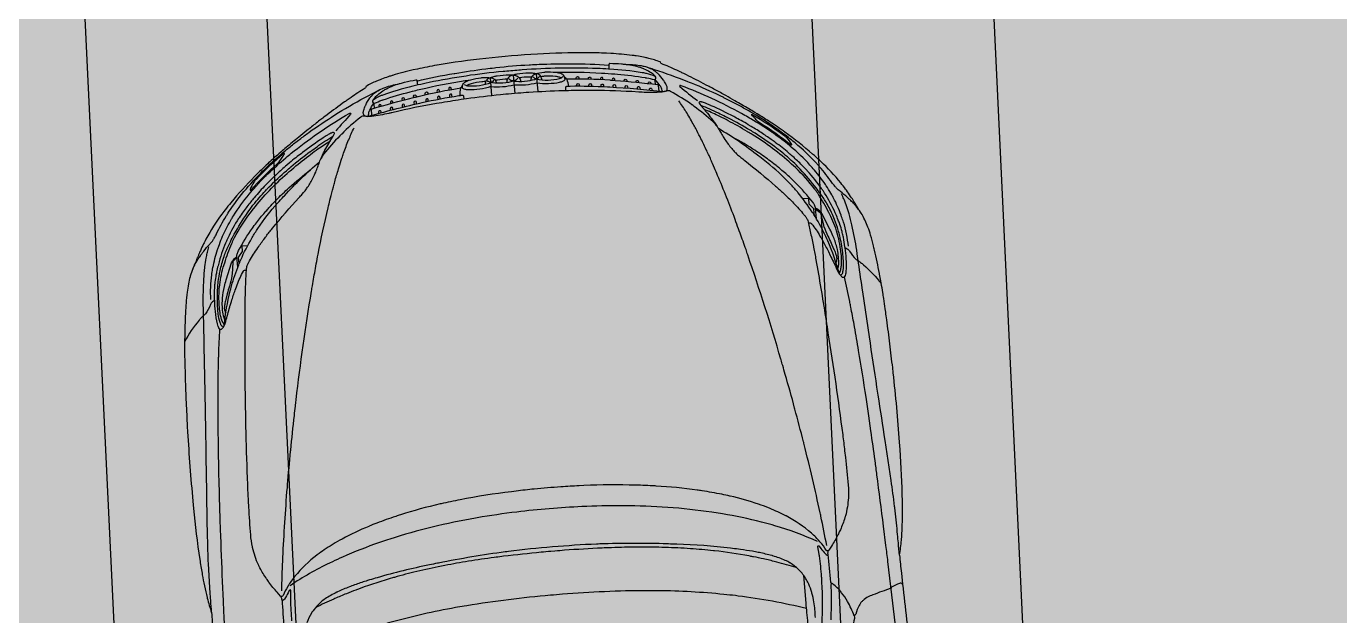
# Model space of a CAD drawing. Header units: millimetres. Extents: x 2622 to 2811, y 687 to 801.
# Drawn here: x 2642.105 to 2643.912, y 758.927 to 759.738 of the extents above; entities that cross this region are included whole.
import ezdxf

# ---------------------------------------------------------------- set-up
doc = ezdxf.new("R2010")
doc.units = ezdxf.units.MM
for name, color, linetype in [('automobile', 251, 'Continuous'), ('Quote', 252, 'Continuous'), ('Verde', 84, 'Continuous')]:
    doc.layers.add(name, color=color, linetype=linetype)

msp = doc.modelspace()

# ---------------------------------------------------------------- hatches: boundary and pattern name
at = {"layer": 'Verde'}
h = msp.add_hatch(dxfattribs=at)
h.set_pattern_fill('DOTS', color=256, scale=0.05, style=0)
h.set_pattern_definition([(0, (1295.01577, 297.66502), (0.0396875, 0.079375), [0, -0.079375])])
h.paths.add_polyline_path([(2633.4764, 758.2749), (2638.0314, 758.2749), (2638.0314, 759.3208), (2633.4764, 759.3208)], flags=24)
h.paths.add_polyline_path([(2626.0261, 759.4736), (2627.2669, 759.4736), (2627.2669, 759.8025), (2626.0261, 759.8025)], flags=24)
h.paths.add_polyline_path([(2632.0107, 751.6605), (2635.3719, 751.6605), (2635.3719, 752.2683), (2632.0107, 752.2683)], flags=24)
h.paths.add_polyline_path([(2641.3363, 761.8248), (2641.2176, 764.3161), (2640.1155, 764.2695), (2636.1775, 764.0819), (2626.0376, 763.6468), (2625.5013, 756.8261), (2625.0468, 752.2451), (2627.4245, 751.7319), (2631.9214, 750.7835), (2638.6134, 750.7077), (2642.9923, 750.8058), (2645.1166, 751.0645), (2644.8148, 756.6348), (2644.3661, 756.6348), (2644.3661, 762.8848), (2644.4761, 762.8848), (2644.3913, 764.4501), (2644.0312, 764.4349), (2644.1117, 762.6903), (2644.0359, 762.6858), (2644.0788, 761.9555)])

# ---------------------------------------------------------------- linework, layer by layer
at = {"layer": 'automobile'}
for p, q in [((2642.8065, 759.6724), (2642.8085, 759.648)), ((2642.743, 759.6671), (2642.745, 759.6427)), ((2642.7747, 759.6704), (2642.7768, 759.6454)), ((2643.2526, 759.4821), (2643.2526, 759.4821)), ((2643.2376, 759.4286), (2643.2376, 759.4286)), ((2642.3346, 759.4055), (2642.3346, 759.4055)), ((2642.3583, 759.3552), (2642.3583, 759.3552))]:
    msp.add_line(p, q, dxfattribs=at)
for points in [[(2643.3063, 759.0105, 0.021604), (2643.309, 759.031), (2643.309, 759.0318, 0.012269), (2643.31, 759.0486, 0.005683), (2643.3104, 759.0638), (2643.3104, 759.0659, 0.007499), (2643.3103, 759.0852, 0.013527), (2643.3072, 759.1559), (2643.3065, 759.1656, 0.009671), (2643.2977, 759.2612), (2643.2969, 759.2683, 0.002964), (2643.293, 759.3011, 0.002676), (2643.2888, 759.3342, 0.002031), (2643.2873, 759.3446), (2643.2867, 759.349, 0.001672), (2643.2846, 759.3636, 0.002952), (2643.2833, 759.3716), (2643.2828, 759.3749, 0.006248), (2643.2806, 759.3875, 0.000515), (2643.2788, 759.3969), (2643.2787, 759.3978, 0.009106), (2643.272, 759.4299, 0.004007), (2643.2712, 759.4333), (2643.2706, 759.4358, 0.012153), (2643.2666, 759.4506, 0.018519), (2643.2629, 759.4614), (2643.2629, 759.4616, 0.020061), (2643.2589, 759.4708), (2643.2585, 759.4717, 0.031275), (2643.2534, 759.481, -0.001922), (2643.2505, 759.4855), (2643.2494, 759.4874, -0.007542), (2643.2451, 759.4943, 0.001355), (2643.2445, 759.4954, 0.012838), (2643.2404, 759.5019), (2643.2391, 759.5039, 0.011519), (2643.2332, 759.5124), (2643.2322, 759.5138, 0.012847), (2643.2254, 759.5225, 0.033566), (2643.1981, 759.5518), (2643.1962, 759.5536, 0.0098), (2643.1868, 759.562, 0.02217), (2643.1487, 759.5921, 0.012327), (2643.1278, 759.6065), (2643.1265, 759.6073, 0.0071), (2643.1106, 759.6173), (2643.1072, 759.6194, 0.002771), (2643.099, 759.6243, 0.004165), (2643.0797, 759.6355, 0.004159), (2643.0673, 759.6425), (2643.0617, 759.6456, 0.002426), (2643.0472, 759.6535, 0.001948), (2643.0413, 759.6566), (2643.0363, 759.6592, 0.008611), (2643.0097, 759.6727, 0.003492), (2643.0043, 759.6753), (2642.9997, 759.6774, 0.015568), (2642.9785, 759.6865, -0.285642), (2642.9774, 759.688), (2642.9774, 759.6881, 0.282742), (2642.9769, 759.6888, 0.041853), (2642.9613, 759.6937), (2642.9613, 759.6937, 0.001076), (2642.9564, 759.6948, 0.014369), (2642.947, 759.6965), (2642.9439, 759.697, 0.006749), (2642.9387, 759.6978), (2642.9384, 759.6978, 0.019467), (2642.9093, 759.7004), (2642.9032, 759.7007, 0.012057), (2642.8758, 759.7015, 0.000481), (2642.8754, 759.7015, 0.014627), (2642.8081, 759.6996, 0.013), (2642.7369, 759.6937, 0.014627), (2642.6702, 759.6844, 0.000481), (2642.6698, 759.6843, 0.012057), (2642.6429, 759.679), (2642.637, 759.6777, 0.019467), (2642.6087, 759.6703), (2642.6084, 759.6702, 0.006749), (2642.6035, 759.6686), (2642.6004, 759.6676, 0.014369), (2642.5915, 759.6643, 0.001076), (2642.5868, 759.6624), (2642.5868, 759.6624, 0.041853), (2642.5722, 759.6551, 0.282742), (2642.5718, 759.6543), (2642.5719, 759.6541, -0.285642), (2642.571, 759.6525, 0.015568), (2642.5516, 759.64), (2642.5475, 759.6372, 0.003492), (2642.5426, 759.6337, 0.008611), (2642.5186, 759.616), (2642.514, 759.6126, 0.001948), (2642.5087, 759.6085, 0.002426), (2642.4958, 759.5983), (2642.4908, 759.5944, 0.004159), (2642.4797, 759.5854, 0.004165), (2642.4625, 759.5712, 0.002771), (2642.4553, 759.565), (2642.4522, 759.5623, 0.0071), (2642.4382, 759.5499), (2642.4371, 759.5488, 0.012327), (2642.4188, 759.5312, 0.02217), (2642.3863, 759.4952, 0.0098), (2642.3784, 759.4853), (2642.3768, 759.4833, 0.033566), (2642.3547, 759.4498, 0.012847), (2642.3495, 759.4401), (2642.3487, 759.4385, 0.011519), (2642.3443, 759.4292), (2642.3433, 759.427, 0.012838), (2642.3404, 759.4199, 0.001355), (2642.3399, 759.4188, -0.007542), (2642.3369, 759.4112), (2642.3361, 759.4092, -0.001922), (2642.334, 759.4043, 0.031275), (2642.3305, 759.3942), (2642.3302, 759.3933, 0.020061), (2642.3279, 759.3835), (2642.3279, 759.3834, 0.018519), (2642.3261, 759.3721, 0.012153), (2642.3246, 759.3569), (2642.3244, 759.3543, 0.004007), (2642.3242, 759.3508, 0.009106), (2642.3229, 759.318), (2642.3229, 759.3171, 0.000515), (2642.3227, 759.3076, 0.006248), (2642.3226, 759.2948), (2642.3226, 759.2914, 0.002952), (2642.3227, 759.2833, 0.001672), (2642.323, 759.2686), (2642.3232, 759.2641, 0.002031), (2642.3235, 759.2537, 0.002676), (2642.3247, 759.2202, 0.002964), (2642.3264, 759.1872), (2642.3268, 759.1801, 0.009671), (2642.334, 759.0845), (2642.3349, 759.0748, 0.013527), (2642.3435, 759.0045, 0.007499), (2642.3466, 758.9855), (2642.347, 758.9834, 0.005683), (2642.3499, 758.9684, 0.012269), (2642.3536, 758.952), (2642.3538, 758.9513, 0.021604), (2642.3598, 758.9315)], [(2642.9707, 759.6681, 0.186053), (2642.9701, 759.6688, 0.06885), (2642.9583, 759.6728), (2642.9572, 759.6731, 0.010068), (2642.9521, 759.674, 0.023795), (2642.9075, 759.6789), (2642.9059, 759.679, 0.006011), (2642.8904, 759.6797, 0.028094), (2642.7872, 759.6778), (2642.785, 759.6776, 0.004159), (2642.7634, 759.6758), (2642.7611, 759.6756, 0.028094), (2642.659, 759.6604, 0.006011), (2642.6439, 759.6571), (2642.6423, 759.6567, 0.023795), (2642.5992, 759.6445, 0.010068), (2642.5943, 759.6428), (2642.5932, 759.6424, 0.06885), (2642.5823, 759.6364, 0.186053), (2642.5818, 759.6356)], [(2642.6424, 759.6625, -0.017993), (2642.6934, 759.673), (2642.6945, 759.6731, -0.011324), (2642.7369, 759.6793, -0.000717), (2642.7489, 759.6808), (2642.7507, 759.681, -0.017876), (2642.7966, 759.6848), (2642.7985, 759.6849, -0.000717), (2642.8105, 759.6855, -0.011324), (2642.8533, 759.6864), (2642.8545, 759.6864, -0.017993), (2642.9065, 759.6845)], [(2642.7363, 759.6576, -0.073242), (2642.7374, 759.6624, -0.214913), (2642.742, 759.6668, -0.022321), (2642.7482, 759.6687, -0.021978), (2642.7526, 759.6697, -0.043266), (2642.7695, 759.6711, -0.033123), (2642.7746, 759.6707), (2642.7756, 759.6706, -0.059932), (2642.7799, 759.6695, -0.124621), (2642.7826, 759.6675, -0.133921), (2642.785, 759.6623)], [(2642.8147, 759.6641, 0.073242), (2642.8128, 759.6687, 0.214913), (2642.8075, 759.6723, 0.022321), (2642.8011, 759.6732, 0.021978), (2642.7966, 759.6734, 0.043266), (2642.7797, 759.6719, 0.033123), (2642.7747, 759.6707), (2642.7738, 759.6705, 0.059932), (2642.7697, 759.6686, 0.124621), (2642.7674, 759.6662, 0.133921), (2642.7658, 759.6607)], [(2642.8075, 759.6601, 0.083934), (2642.8387, 759.6609, 0.026537), (2642.8413, 759.6616), (2642.8421, 759.6618, 0.101852), (2642.846, 759.664, 0.275475), (2642.8464, 759.6652, 0.099255), (2642.8441, 759.6706, 0.129787), (2642.843, 759.6716, 0.057046), (2642.8375, 759.6735), (2642.8369, 759.6736, 0.032321), (2642.8336, 759.6741, 0.034278), (2642.8186, 759.6745, 0.016901), (2642.8168, 759.6743), (2642.8168, 759.6743, 0.040506), (2642.8055, 759.6721, 0.075574), (2642.8026, 759.6708), (2642.8024, 759.6707, 0.074087), (2642.8011, 759.6695, 0.030995), (2642.8009, 759.6692, 0.128146), (2642.7989, 759.6634, 0.128146)], [(2642.9704, 759.6577), (2642.9699, 759.6631, 0.321817), (2642.969, 759.6642, 0.015547), (2642.9587, 759.6664), (2642.958, 759.6665, 0.004335), (2642.9566, 759.6668, 0.019927), (2642.9182, 759.6715), (2642.9148, 759.6718, 0.007243), (2642.8962, 759.6731, 0.018507), (2642.8331, 759.6742)], [(2642.9697, 759.6637, 0.377502), (2642.9702, 759.669), (2642.9701, 759.6691, 0.05167), (2642.9692, 759.6701, 0.002807), (2642.9686, 759.6707, 0.041685), (2642.9629, 759.6749, 0.041809), (2642.955, 759.679), (2642.9543, 759.6793, 0.018708), (2642.9495, 759.681, 0.052547), (2642.9307, 759.685), (2642.9297, 759.6852, 0.00898), (2642.9236, 759.6857, 0.008986), (2642.9078, 759.6865, 0.425913), (2642.9065, 759.6852), (2642.9065, 759.6789)], [(2642.9834, 759.6481, 0.259578), (2642.9864, 759.651, 0.171418), (2642.9862, 759.6554), (2642.9862, 759.6556, 0.02498), (2642.9854, 759.6571, 0.026057), (2642.9819, 759.6631), (2642.9815, 759.6637, 0.060564), (2642.9742, 759.6724, 0.020988), (2642.9708, 759.6753), (2642.9705, 759.6755, 0.060078), (2642.9639, 759.6795, 0.048786), (2642.9551, 759.6825), (2642.9542, 759.6827, 0.018261), (2642.9511, 759.6833, 0.034023), (2642.9319, 759.6849)], [(2643.2534, 759.481, 0.045339), (2643.2439, 759.4933, 0.00519), (2643.2414, 759.4959, 0.007269), (2643.2392, 759.4981), (2643.2388, 759.4986, 0.007264), (2643.2354, 759.5018), (2643.2347, 759.5024, 0.021449), (2643.2249, 759.5106, 0.001517), (2643.2232, 759.512, -0.038686), (2643.2207, 759.5142, -0.014747), (2643.218, 759.5171), (2643.2174, 759.5178, -0.023216), (2643.2133, 759.5231, 0.026217), (2643.1964, 759.5447, 0.007355), (2643.193, 759.5484), (2643.1924, 759.5491, 0.032139), (2643.1626, 759.5774), (2643.1596, 759.5799, 0.01026), (2643.1513, 759.5865, 0.031068), (2643.1028, 759.6192), (2643.1008, 759.6203, 0.00963), (2643.0864, 759.6284, 0.004314), (2643.072, 759.6359, 0.00526), (2643.0647, 759.6396), (2643.0645, 759.6397, 0.01346), (2643.0255, 759.6574), (2643.0249, 759.6576, 0.006823), (2643.0151, 759.6616, 0.01344), (2642.9694, 759.678, 0.002183), (2642.9623, 759.6803), (2642.9588, 759.6814)], [(2642.5726, 759.6138, -0.259578), (2642.5691, 759.6162, -0.171418), (2642.5686, 759.6205), (2642.5686, 759.6207, -0.02498), (2642.5691, 759.6224, -0.026057), (2642.5715, 759.6288), (2642.5718, 759.6295, -0.060564), (2642.5776, 759.6393, -0.020988), (2642.5805, 759.6427), (2642.5808, 759.643, -0.060078), (2642.5866, 759.648, -0.048786), (2642.5948, 759.6524), (2642.5957, 759.6527, -0.018261), (2642.5986, 759.6538, -0.034023), (2642.6173, 759.6587)], [(2642.5804, 759.6155), (2642.5797, 759.6232, -0.3591), (2642.5806, 759.6245, -0.006876), (2642.6377, 759.6398, -0.001715), (2642.6434, 759.6412), (2642.6442, 759.6414, -0.022885), (2642.7026, 759.653, -0.022885)], [(2642.5835, 759.6315, -0.377502), (2642.5821, 759.6366), (2642.5822, 759.6367, -0.05167), (2642.5829, 759.6379, -0.002807), (2642.5835, 759.6385, -0.041685), (2642.5884, 759.6437, -0.041809), (2642.5954, 759.6489), (2642.5961, 759.6494, -0.018708), (2642.6006, 759.6519, -0.052547), (2642.6184, 759.659), (2642.6194, 759.6592, -0.00898), (2642.6253, 759.6608, -0.008986), (2642.6408, 759.6642, -0.425913), (2642.6423, 759.6632), (2642.6433, 759.6569)], [(2642.5838, 759.6254), (2642.5834, 759.6308, -0.321817), (2642.5841, 759.6321, -0.015547), (2642.5939, 759.636), (2642.5945, 759.6362, -0.004335), (2642.5959, 759.6367, -0.019927), (2642.633, 759.6477), (2642.6363, 759.6486, -0.007243), (2642.6544, 759.6529, -0.018507), (2642.7165, 759.6644)], [(2642.6897, 759.6509), (2642.6896, 759.6524, 1), (2642.6862, 759.6521), (2642.6864, 759.6503)], [(2642.7017, 759.6427, -0.056874), (2642.7025, 759.6526, -0.111126), (2642.7029, 759.6534, -0.04849), (2642.7051, 759.6559)], [(2642.744, 759.6548, -0.083934), (2642.7132, 759.6504, -0.026537), (2642.7105, 759.6506), (2642.7097, 759.6507, -0.101852), (2642.7054, 759.6522, -0.275475), (2642.7048, 759.6534, -0.099255), (2642.7062, 759.659, -0.129787), (2642.7072, 759.6602, -0.057046), (2642.7122, 759.663), (2642.7128, 759.6632, -0.032321), (2642.716, 759.6643, -0.034278), (2642.7308, 759.6671, -0.016901), (2642.7325, 759.6673), (2642.7325, 759.6673, -0.040506), (2642.744, 759.667, -0.075574), (2642.7471, 759.6662), (2642.7473, 759.6661, -0.074087), (2642.7488, 759.6652, -0.030995), (2642.7491, 759.6649, -0.128146), (2642.752, 759.6595, -0.128146)], [(2642.7479, 759.6638, -0.188223), (2642.7441, 759.6602, -0.118009), (2642.7123, 759.6556, -0.069514), (2642.7099, 759.6562), (2642.7099, 759.6562, -0.106622), (2642.7077, 759.6576)], [(2642.7103, 759.656, -0.055388), (2642.7142, 759.6581), (2642.7148, 759.6584, -0.032321), (2642.7173, 759.6592, -0.034278), (2642.7314, 759.6619, -0.016901), (2642.7328, 759.6621), (2642.7328, 759.6621, -0.017239), (2642.7373, 759.6622)], [(2642.7501, 759.6637, -0.014822), (2642.7531, 759.6643, -0.035684), (2642.767, 759.6656)], [(2642.8001, 759.6678, 0.014822), (2642.797, 759.6679, 0.035684), (2642.7831, 759.667)], [(2642.8023, 759.6683, 0.188223), (2642.8066, 759.6654, 0.118009), (2642.8387, 759.6662, 0.069514), (2642.8409, 759.6671), (2642.841, 759.6671, 0.106622), (2642.8429, 759.6689)], [(2642.8406, 759.6669, 0.055388), (2642.8364, 759.6683), (2642.8358, 759.6685, 0.032321), (2642.8331, 759.6689, 0.034278), (2642.8188, 759.6692, 0.016901), (2642.8174, 759.6691), (2642.8174, 759.6691, 0.017239), (2642.8129, 759.6685)], [(2642.8512, 759.6551, 0.056874), (2642.8488, 759.6648, 0.111126), (2642.8483, 759.6656, 0.04849), (2642.8457, 759.6676)], [(2642.9818, 759.6478, 0.013778), (2642.9077, 759.6539), (2642.9046, 759.6541, 0.017), (2642.853, 759.6552, 0.017675), (2642.8485, 759.655), (2642.848, 759.6549, 0.414214), (2642.8466, 759.6533), (2642.8469, 759.6491)], [(2642.9755, 759.6485), (2642.9748, 759.6562, 0.3591), (2642.9737, 759.6573, 0.006876), (2642.9149, 759.6629, 0.001715), (2642.909, 759.6634), (2642.9081, 759.6635, 0.022885), (2642.8486, 759.6651, 0.022885)], [(2642.8617, 759.6652), (2642.8616, 759.6667, -1), (2642.865, 759.667), (2642.8651, 759.6652)], [(2642.8625, 759.6553), (2642.8624, 759.6575, -1), (2642.8657, 759.6577), (2642.8659, 759.6553)], [(2642.8783, 759.665), (2642.8782, 759.6662, -1), (2642.8816, 759.6665), (2642.8817, 759.6649)], [(2642.8791, 759.6551), (2642.879, 759.6571, -1), (2642.8823, 759.6574), (2642.8825, 759.655)], [(2642.8983, 759.6641), (2642.8981, 759.6661, 1), (2642.8948, 759.6658), (2642.8949, 759.6643)], [(2642.8957, 759.6545), (2642.8956, 759.6566, -1), (2642.8989, 759.6569), (2642.8992, 759.6544)], [(2642.9147, 759.6629), (2642.9145, 759.6649, 1), (2642.9111, 759.6645), (2642.9113, 759.6632)], [(2642.9123, 759.6537), (2642.9121, 759.6558, -1), (2642.9155, 759.6562), (2642.9158, 759.6535)], [(2642.9278, 759.6618), (2642.9276, 759.6632, -1), (2642.931, 759.6637), (2642.9313, 759.6615)], [(2642.929, 759.6526), (2642.9288, 759.6546, -1), (2642.9321, 759.655), (2642.9325, 759.6523)], [(2642.9442, 759.6604), (2642.944, 759.6615, -1), (2642.9473, 759.6621), (2642.9477, 759.66)], [(2642.9459, 759.6513), (2642.9456, 759.6529, -1), (2642.9489, 759.6535), (2642.9494, 759.651)], [(2642.9608, 759.6587), (2642.9607, 759.6592, -1), (2642.964, 759.6599), (2642.9643, 759.6584)], [(2642.9624, 759.6498), (2642.9622, 759.6509, -1), (2642.9656, 759.6515), (2642.9659, 759.6494)], [(2642.9803, 759.6479, 0.098566), (2642.978, 759.6544, 0.011379), (2642.9777, 759.6549), (2642.9772, 759.6557, 0.054188), (2642.9702, 759.6642)], [(2643.2361, 759.4354, 0.046212), (2643.2292, 759.4686, 0.012813), (2643.2267, 759.4759), (2643.2259, 759.4781, 0.03409), (2643.2156, 759.5014, 0.008485), (2643.2132, 759.5058), (2643.2119, 759.5081, 0.017709), (2643.2055, 759.5184), (2643.2043, 759.5202, 0.029188), (2643.1894, 759.5398, 0.005231), (2643.1877, 759.5419), (2643.1862, 759.5435, 0.031007), (2643.1601, 759.5694, 0.014931), (2643.1493, 759.5784), (2643.1445, 759.582, 0.010951), (2643.1341, 759.5897), (2643.1338, 759.59, 0.004534), (2643.13, 759.5926, 0.016613), (2643.1019, 759.6104, 0.0062), (2643.0936, 759.6152), (2643.089, 759.6177, 0.037186), (2643.0059, 759.6561, 0.018721), (2643.0057, 759.6561, 0.096782), (2643.0042, 759.6563, 0.217467), (2643.0039, 759.6561, 0.390746), (2643.0041, 759.6549, 0.009147), (2643.0282, 759.6356)], [(2642.334, 759.4043, -0.045339), (2642.3414, 759.418, -0.00519), (2642.3434, 759.4209, -0.007269), (2642.3452, 759.4235), (2642.3455, 759.424, -0.007264), (2642.3484, 759.4277), (2642.3489, 759.4284, -0.021449), (2642.3572, 759.4382, -0.001517), (2642.3587, 759.4398, 0.038686), (2642.3608, 759.4424, 0.014747), (2642.3629, 759.4457), (2642.3634, 759.4465, 0.023216), (2642.3666, 759.4525, -0.026217), (2642.3797, 759.4765, -0.007355), (2642.3824, 759.4807), (2642.3828, 759.4815, -0.032139), (2642.4076, 759.5144), (2642.4102, 759.5174, -0.01026), (2642.4172, 759.5252, -0.031068), (2642.4597, 759.5655), (2642.4614, 759.5669, -0.00963), (2642.4743, 759.5773, -0.004314), (2642.4873, 759.5871, -0.00526), (2642.4938, 759.5919), (2642.494, 759.5921, -0.01346), (2642.5295, 759.6159), (2642.5301, 759.6163, -0.006823), (2642.539, 759.6218, -0.01344), (2642.5814, 759.6456, -0.002183), (2642.588, 759.6491), (2642.5913, 759.6507)], [(2643.0553, 759.6001, 0.007785), (2643.0547, 759.601), (2643.0542, 759.6017, 0.05452), (2643.0498, 759.6065, 0.026615), (2643.0236, 759.6277, 0.000711), (2643.0208, 759.6298), (2643.0207, 759.6298, 0.032475), (2642.991, 759.6483, 0.205927), (2642.9856, 759.6488, -0.04634), (2642.9791, 759.6473), (2642.9789, 759.6472, -0.020793), (2642.976, 759.647, -0.027688), (2642.9521, 759.6471, 0.001254), (2642.9478, 759.6473), (2642.9378, 759.6479, 0.014075), (2642.8778, 759.6495), (2642.8738, 759.6495, 0.006589), (2642.8433, 759.649, 0.009439), (2642.7965, 759.6469, 0.004435), (2642.7813, 759.6457), (2642.7723, 759.645, 0.004435), (2642.7571, 759.6436, 0.009439), (2642.7106, 759.638, 0.006589), (2642.6804, 759.6333), (2642.6765, 759.6327, 0.014075), (2642.6176, 759.6212), (2642.6078, 759.619, 0.001254), (2642.6036, 759.618, -0.027688), (2642.58, 759.6139, -0.020793), (2642.5772, 759.6137), (2642.5769, 759.6137, -0.04634), (2642.5702, 759.6141, 0.205927), (2642.565, 759.6128, 0.032475), (2642.5388, 759.5896), (2642.5387, 759.5895, 0.000711), (2642.5363, 759.5871, 0.026615), (2642.5139, 759.5618, 0.05452), (2642.5105, 759.5563), (2642.5101, 759.5555, 0.007785), (2642.5096, 759.5546)], [(2642.5742, 759.6137, -0.013778), (2642.6462, 759.6321), (2642.6493, 759.6328, -0.017), (2642.7, 759.6424, -0.017675), (2642.7045, 759.643), (2642.705, 759.643, -0.414214), (2642.7066, 759.6416), (2642.707, 759.6375)], [(2642.6092, 759.6324), (2642.6092, 759.6335, 1), (2642.6058, 759.6336), (2642.6058, 759.6315)], [(2642.6251, 759.6366), (2642.6251, 759.638, 1), (2642.6217, 759.6378), (2642.6218, 759.6357)], [(2642.6379, 759.6398), (2642.6378, 759.6418, -1), (2642.6411, 759.642), (2642.6412, 759.6407)], [(2642.6417, 759.6311), (2642.6416, 759.6333, 1), (2642.6382, 759.6331), (2642.6384, 759.6303)], [(2642.6538, 759.6437), (2642.6537, 759.6456, -1), (2642.6571, 759.6459), (2642.6572, 759.6445)], [(2642.6579, 759.6347), (2642.6578, 759.6367, 1), (2642.6544, 759.6364), (2642.6546, 759.634)], [(2642.6734, 759.6479), (2642.6733, 759.6491, 1), (2642.6699, 759.6488), (2642.6701, 759.6472)], [(2642.6742, 759.638), (2642.6741, 759.64, 1), (2642.6707, 759.6397), (2642.6709, 759.6373)], [(2642.6906, 759.6409), (2642.6904, 759.6431, 1), (2642.687, 759.6428), (2642.6872, 759.6403)], [(2643.2062, 759.0239, 0.004156), (2643.1981, 759.064, 0.001535), (2643.1976, 759.0666), (2643.1971, 759.0687, 0.008689), (2643.1751, 759.1628), (2643.1747, 759.1643, 0.001179), (2643.1742, 759.1663, 0.002584), (2643.1623, 759.2114), (2643.162, 759.2127, 0.004005), (2643.1491, 759.2591, 0.001041), (2643.1456, 759.2712, 0.000028), (2643.1434, 759.279), (2643.1431, 759.2798, 0.012148), (2643.0975, 759.4234, 0.001466), (2643.0951, 759.4306), (2643.094, 759.4335, 0.002195), (2643.0859, 759.4563, 0.002587), (2643.0813, 759.4688), (2643.0801, 759.4722, 0.010771), (2643.056, 759.5328, 0.002136), (2643.0517, 759.5429), (2643.049, 759.5491, 0.004705), (2643.0461, 759.5558), (2643.0442, 759.56, 0.002913), (2643.041, 759.5668, 0.006061), (2643.0331, 759.5832), (2643.0318, 759.5858, 0.00742), (2643.0259, 759.5971, 0.002127), (2643.0224, 759.6035, 0.014141), (2643.0127, 759.6203), (2643.0125, 759.6206, 0.014196), (2643.0026, 759.6355)], [(2642.3587, 759.3621, -0.046212), (2642.36, 759.3961, -0.012813), (2642.3612, 759.4037), (2642.3616, 759.4059, -0.03409), (2642.3679, 759.4306, -0.008485), (2642.3696, 759.4354), (2642.3705, 759.4379, -0.017709), (2642.375, 759.449), (2642.3759, 759.451, -0.029188), (2642.3873, 759.4729, -0.005231), (2642.3887, 759.4752), (2642.3899, 759.477, -0.031007), (2642.4114, 759.5069, -0.014931), (2642.4206, 759.5175), (2642.4246, 759.5219, -0.010951), (2642.4336, 759.5313), (2642.4339, 759.5315, -0.004534), (2642.4372, 759.5348, -0.016613), (2642.462, 759.557, -0.0062), (2642.4694, 759.5631), (2642.4735, 759.5663, -0.037186), (2642.5491, 759.618, -0.018721), (2642.5492, 759.618, -0.096782), (2642.5507, 759.6184, -0.217467), (2642.551, 759.6183, -0.390746), (2642.551, 759.617, -0.009147), (2642.5305, 759.5941)], [(2643.1811, 759.4664, -0.376635), (2643.1844, 759.467), (2643.1845, 759.467, -0.091427), (2643.1854, 759.4662, -0.03135), (2643.1969, 759.4493, -0.005311), (2643.1984, 759.4467), (2643.2007, 759.4426, -0.012475), (2643.2084, 759.428), (2643.2111, 759.4226, -0.00144), (2643.212, 759.4209, -0.009893), (2643.2208, 759.402, 0.045955), (2643.2235, 759.3972), (2643.2239, 759.3967, 0.070369), (2643.2271, 759.3932, 0.100698), (2643.2282, 759.3926), (2643.2282, 759.3926, 0.212737), (2643.2302, 759.3929), (2643.2303, 759.3929, 0.116942), (2643.2311, 759.3937, 0.077301), (2643.2325, 759.3968), (2643.2325, 759.3972, 0.041117), (2643.2331, 759.4006, 0.040812), (2643.2331, 759.4182, 0.011559), (2643.2315, 759.433), (2643.2313, 759.4344, 0.018761), (2643.2291, 759.4476, 0.008154), (2643.2283, 759.4511), (2643.228, 759.4525, 0.003506), (2643.2272, 759.4556, 0.022797), (2643.2242, 759.4653), (2643.2241, 759.4656, 0.006839), (2643.222, 759.4713, 0.012037), (2643.2186, 759.4795), (2643.2178, 759.4812, 0.038629), (2643.2031, 759.5084), (2643.2015, 759.5109, 0.007783), (2643.1989, 759.5148, 0.034129), (2643.1799, 759.5387), (2643.1792, 759.5396, 0.014982), (2643.172, 759.5469, 0.008535), (2643.1596, 759.5586, 0.010433), (2643.1542, 759.5633), (2643.154, 759.5635, 0.014535), (2643.1353, 759.5781, 0.003291), (2643.1338, 759.5793), (2643.1312, 759.5811, 0.009666), (2643.118, 759.5903, 0.012918), (2643.1024, 759.6), (2643.0982, 759.6025, 0.005624), (2643.0883, 759.6082, 0.006806), (2643.0798, 759.6128), (2643.0784, 759.6136, 0.016774), (2643.0472, 759.6286), (2643.0468, 759.6288, 0.001913), (2643.0404, 759.6316, 0.034616), (2643.0353, 759.6334, 0.018602), (2643.0345, 759.6336), (2643.0339, 759.6337, 0.077961), (2643.0316, 759.6338, 0.348633), (2643.0304, 759.6327, 0.19476), (2643.0306, 759.6321, 0.010855), (2643.0354, 759.6261, -0.001068), (2643.0403, 759.6202, -0.012672), (2643.0471, 759.6117), (2643.0475, 759.6111, -0.013817), (2643.0554, 759.5999, -0.024574), (2643.0574, 759.5967, 0.00831), (2643.0607, 759.5907, 0.014659), (2643.0646, 759.5843), (2643.0661, 759.5821, 0.029311), (2643.0754, 759.5696, 0.020996), (2643.0803, 759.5643), (2643.0809, 759.5636, 0.02706), (2643.086, 759.559), (2643.088, 759.5574, 0.003297), (2643.0933, 759.5532, -0.011976), (2643.1359, 759.518, -0.01056), (2643.1467, 759.5083), (2643.1476, 759.5075, -0.010576), (2643.1589, 759.4964), (2643.1606, 759.4946, -0.020466), (2643.1747, 759.4789, -0.003185), (2643.1772, 759.4758, -0.036121), (2643.1784, 759.474, -0.026696), (2643.1795, 759.472, -0.05213), (2643.1805, 759.469), (2643.184, 759.4531, -0.004894), (2643.1878, 759.4351), (2643.1881, 759.4339, -0.006376), (2643.1913, 759.4167, -0.003578), (2643.2045, 759.338), (2643.2053, 759.3327, -0.000614), (2643.2079, 759.3163, -0.006787), (2643.2281, 759.1761, -0.004373), (2643.2308, 759.1538), (2643.2318, 759.1449, -0.005699), (2643.2356, 759.1068, -0.034615), (2643.236, 759.0902), (2643.2359, 759.0892, -0.055797), (2643.2319, 759.0644), (2643.2317, 759.0638, -0.006537), (2643.2312, 759.0621, -0.032912), (2643.2249, 759.0454), (2643.2241, 759.0437, -0.009575), (2643.2216, 759.0385, -0.023465), (2643.2128, 759.023), (2643.2091, 759.0171, -0.555112), (2643.2055, 759.0172, 0.04001), (2643.1972, 759.0285), (2643.1968, 759.0289, 0.035848), (2643.1851, 759.0407, 0.058677), (2643.1504, 759.0643), (2643.1498, 759.0646, 0.012665), (2643.1391, 759.0698, 0.012702), (2643.1274, 759.0749), (2643.126, 759.0754, 0.012623), (2643.1124, 759.0805, 0.025431), (2643.0735, 759.0916), (2643.073, 759.0917, 0.007463), (2643.0618, 759.0941, 0.010247), (2643.0347, 759.0989), (2643.0343, 759.099, 0.00424), (2643.0279, 759.0999, 0.020326), (2642.9713, 759.1055), (2642.9701, 759.1056, 0.007835), (2642.9433, 759.1067, 0.018101), (2642.872, 759.1061), (2642.8655, 759.1058, 0.005848), (2642.8405, 759.1043, 0.007092), (2642.8037, 759.1013, 0.005848), (2642.7788, 759.0985), (2642.7723, 759.0977, 0.018101), (2642.7019, 759.0866, 0.007835), (2642.6756, 759.081), (2642.6745, 759.0808, 0.020326), (2642.6196, 759.0659, 0.00424), (2642.6134, 759.0638), (2642.6131, 759.0637, 0.010247), (2642.5871, 759.0545, 0.007463), (2642.5764, 759.0502), (2642.576, 759.05, 0.025431), (2642.5395, 759.0326, 0.012623), (2642.5269, 759.0254), (2642.5256, 759.0246, 0.012702), (2642.5149, 759.0177, 0.012665), (2642.5052, 759.0108), (2642.5046, 759.0104, 0.058677), (2642.4744, 758.9814, 0.035848), (2642.4648, 758.9678), (2642.4645, 758.9673, 0.04001), (2642.4582, 758.9548, -0.555112), (2642.4546, 758.9542), (2642.45, 758.9593, -0.023465), (2642.4387, 758.9732, -0.009575), (2642.4354, 758.9779), (2642.4343, 758.9795, -0.032912), (2642.4253, 758.9948, -0.006537), (2642.4246, 758.9964), (2642.4243, 758.997, -0.055797), (2642.4162, 759.0208), (2642.416, 759.0217, -0.034615), (2642.4136, 759.0382, -0.005699), (2642.411, 759.0764), (2642.4105, 759.0853, -0.004373), (2642.4095, 759.1078, -0.006787), (2642.4061, 759.2494, -0.000614), (2642.406, 759.266), (2642.406, 759.2714, -0.003578), (2642.4059, 759.3511, -0.006376), (2642.4063, 759.3686), (2642.4063, 759.3699, -0.004894), (2642.4071, 759.3882), (2642.4079, 759.4045, -0.05213), (2642.4084, 759.4076, -0.026696), (2642.4091, 759.4098, -0.036121), (2642.41, 759.4118, -0.003185), (2642.412, 759.4152, -0.020466), (2642.4233, 759.433), (2642.4247, 759.4351, -0.010576), (2642.434, 759.4479), (2642.4347, 759.4489, -0.01056), (2642.4437, 759.4603, -0.011976), (2642.4799, 759.502, 0.003297), (2642.4844, 759.507), (2642.4861, 759.509, 0.02706), (2642.4904, 759.5143), (2642.4909, 759.5151, 0.020996), (2642.4948, 759.5211, 0.029311), (2642.502, 759.5351), (2642.503, 759.5374, 0.014659), (2642.5059, 759.5444, 0.00831), (2642.5082, 759.5508, -0.024574), (2642.5095, 759.5544, -0.013817), (2642.5155, 759.5667), (2642.5158, 759.5673, -0.012672), (2642.5211, 759.5768, -0.001068), (2642.525, 759.5835, 0.010855), (2642.5287, 759.5902, 0.19476), (2642.5288, 759.5908, 0.348633), (2642.5275, 759.5917, 0.077961), (2642.5251, 759.5912), (2642.5246, 759.591, 0.018602), (2642.5239, 759.5907, 0.034616), (2642.5191, 759.5881, 0.001913), (2642.5132, 759.5843), (2642.5129, 759.584, 0.016774), (2642.4847, 759.564), (2642.4834, 759.563, 0.006806), (2642.4758, 759.5571, 0.005624), (2642.4669, 759.5498), (2642.4632, 759.5467, 0.012918), (2642.4495, 759.5345, 0.009666), (2642.4379, 759.5233), (2642.4357, 759.521, 0.003291), (2642.4343, 759.5196, 0.014535), (2642.4184, 759.5021), (2642.4182, 759.5019, 0.010433), (2642.4137, 759.4963, 0.008535), (2642.4033, 759.4828, 0.014982), (2642.3975, 759.4743), (2642.3969, 759.4734, 0.034129), (2642.3821, 759.4466, 0.007783), (2642.3802, 759.4424), (2642.379, 759.4397, 0.038629), (2642.3691, 759.4103), (2642.3686, 759.4085, 0.012037), (2642.3666, 759.3999, 0.006839), (2642.3655, 759.394), (2642.3654, 759.3936, 0.022797), (2642.3641, 759.3836, 0.003506), (2642.3638, 759.3804), (2642.3637, 759.3789, 0.008154), (2642.3635, 759.3753, 0.018761), (2642.3635, 759.3619), (2642.3636, 759.3606, 0.011559), (2642.3645, 759.3457, 0.040812), (2642.3674, 759.3284, 0.041117), (2642.3685, 759.325), (2642.3686, 759.3247, 0.077301), (2642.3704, 759.3219, 0.116942), (2642.3714, 759.3212), (2642.3715, 759.3212, 0.212737), (2642.3735, 759.3212), (2642.3735, 759.3212, 0.100698), (2642.3745, 759.322, 0.070369), (2642.3771, 759.326), (2642.3774, 759.3266, 0.045955), (2642.3792, 759.3318, -0.009893), (2642.3848, 759.3518, -0.00144), (2642.3854, 759.3537), (2642.3871, 759.3595, -0.012475), (2642.3923, 759.3751), (2642.394, 759.3795, -0.005311), (2642.395, 759.3823, -0.03135), (2642.4035, 759.4009, -0.091427), (2642.4043, 759.4019), (2642.4043, 759.4019, -0.376635), (2642.4078, 759.4019)], [(2642.5757, 759.6142, -0.098566), (2642.5768, 759.6209, -0.011379), (2642.5771, 759.6214), (2642.5775, 759.6224, -0.054188), (2642.583, 759.6319)], [(2642.593, 759.6189), (2642.593, 759.62, 1), (2642.5896, 759.6201), (2642.5896, 759.618)], [(2642.5931, 759.628), (2642.5931, 759.6286, 1), (2642.5898, 759.6286), (2642.5897, 759.6271)], [(2642.609, 759.6231), (2642.6091, 759.6248, 1), (2642.6057, 759.6249), (2642.6056, 759.6223)], [(2642.6254, 759.6272), (2642.6254, 759.6292, 1), (2642.622, 759.6291), (2642.6221, 759.6264)], [(2643.2249, 759.3954, 0.250895), (2643.2281, 759.3988), (2643.2282, 759.3993, 0.032381), (2643.2287, 759.402, 0.044038), (2643.2292, 759.4139), (2643.2291, 759.4158, 0.014085), (2643.2285, 759.4237, 0.029956), (2643.2246, 759.4471, 0.015277), (2643.2225, 759.4554), (2643.2219, 759.4574, 0.021146), (2643.2169, 759.4721, 0.03413), (2643.2082, 759.4906), (2643.2072, 759.4925, 0.029919), (2643.1988, 759.5057), (2643.1963, 759.5091, 0.009735), (2643.1893, 759.5184, 0.026024), (2643.1666, 759.5446, 0.01646), (2643.1574, 759.5534), (2643.1569, 759.5538, 0.021999), (2643.137, 759.5704), (2643.1359, 759.5713, 0.002898), (2643.1343, 759.5725, 0.019519), (2643.1075, 759.5906), (2643.1042, 759.5928, 0.005978), (2643.0971, 759.597, 0.018231), (2643.0673, 759.6133), (2643.067, 759.6134, 0.001193), (2643.0571, 759.6183, 0.020795), (2643.0332, 759.6289)], [(2643.2234, 759.3979, 0.070535), (2643.2254, 759.4031), (2643.2255, 759.4034, 0.038292), (2643.2263, 759.4086, 0.052123), (2643.2258, 759.4274), (2643.2257, 759.4276, 0.000087), (2643.2253, 759.4307, 0.022756), (2643.2227, 759.4453, 0.006096), (2643.222, 759.448), (2643.2215, 759.4499, 0.054374), (2643.2118, 759.4761), (2643.2089, 759.4819, 0.027108), (2643.1949, 759.5064, 0.016016), (2643.1902, 759.5131), (2643.1897, 759.5138, 0.048087), (2643.163, 759.5434), (2643.1575, 759.5484, 0.048212), (2643.1037, 759.5888, 0.000309), (2643.0972, 759.5928), (2643.0966, 759.5931, 0.015931), (2643.0705, 759.6079), (2643.0677, 759.6094, 0.009235), (2643.0563, 759.6151, 0.012384), (2643.0376, 759.6235)], [(2642.4563, 758.9613, -0.004156), (2642.4576, 759.0022, -0.001535), (2642.4578, 759.0048), (2642.4579, 759.007, -0.008689), (2642.464, 759.1034), (2642.4641, 759.105, -0.001179), (2642.4643, 759.1071, -0.002584), (2642.4685, 759.1535), (2642.4687, 759.1549, -0.004005), (2642.4737, 759.2027, -0.001041), (2642.4751, 759.2153, -0.000028), (2642.476, 759.2233), (2642.4761, 759.2241, -0.012148), (2642.4973, 759.3733, -0.001466), (2642.4985, 759.3808), (2642.499, 759.3839, -0.002195), (2642.5033, 759.4077, -0.002587), (2642.5057, 759.4208), (2642.5064, 759.4243, -0.010771), (2642.5201, 759.4881, -0.002136), (2642.5227, 759.4987), (2642.5243, 759.5053, -0.004705), (2642.5261, 759.5124), (2642.5273, 759.5168, -0.002913), (2642.5292, 759.5241, -0.006061), (2642.5344, 759.5416), (2642.5352, 759.5444, -0.00742), (2642.5391, 759.5565, -0.002127), (2642.5415, 759.5634, -0.014141), (2642.5483, 759.5815), (2642.5485, 759.5818, -0.014196), (2642.5558, 759.5982)], [(2642.3763, 759.3246, -0.250895), (2642.3726, 759.3274), (2642.3724, 759.3279, -0.032381), (2642.3714, 759.3305, -0.044038), (2642.369, 759.3421), (2642.3688, 759.3439, -0.014085), (2642.3681, 759.3519, -0.029956), (2642.368, 759.3756, -0.015277), (2642.3688, 759.3842), (2642.369, 759.3862, -0.021146), (2642.3715, 759.4015, -0.03413), (2642.377, 759.4212), (2642.3777, 759.4233, -0.029919), (2642.3838, 759.4377), (2642.3856, 759.4414, -0.009735), (2642.391, 759.4518, -0.026024), (2642.4091, 759.4813, -0.01646), (2642.4166, 759.4916), (2642.4171, 759.4921, -0.021999), (2642.434, 759.5117), (2642.435, 759.5128, -0.002898), (2642.4363, 759.5142, -0.019519), (2642.4597, 759.5366), (2642.4627, 759.5392, -0.005978), (2642.4689, 759.5446, -0.018231), (2642.4956, 759.5656), (2642.4959, 759.5658, -0.001193), (2642.5049, 759.5722, -0.020795), (2642.5267, 759.5866)], [(2642.3774, 759.3273, -0.070535), (2642.3745, 759.3321), (2642.3744, 759.3324, -0.038292), (2642.3728, 759.3374, -0.052123), (2642.3702, 759.356), (2642.3702, 759.3562, -0.000087), (2642.37, 759.3593, -0.022756), (2642.3702, 759.3741, -0.006096), (2642.3704, 759.377), (2642.3706, 759.3789, -0.054374), (2642.3759, 759.4063), (2642.3778, 759.4125, -0.027108), (2642.3875, 759.439, -0.016016), (2642.391, 759.4464), (2642.3914, 759.4472, -0.048087), (2642.4128, 759.4807), (2642.4174, 759.4866, -0.048212), (2642.4637, 759.5354, -0.000309), (2642.4695, 759.5404), (2642.4701, 759.5408, -0.015931), (2642.4934, 759.5598), (2642.4959, 759.5617, -0.009235), (2642.5061, 759.5691, -0.012384), (2642.5232, 759.5805)], [(2643.2236, 759.3971, 0.040419), (2643.2076, 759.4426), (2643.2064, 759.4453, 0.030559), (2643.1922, 759.4725), (2643.1902, 759.476, 0.007659), (2643.1863, 759.4821, 0.031156), (2643.1663, 759.5093), (2643.1658, 759.5099, 0.014431), (2643.156, 759.521, 0.037345), (2643.1234, 759.5508, 0.001109), (2643.1139, 759.5583), (2643.1126, 759.5593, 0.032045), (2643.0571, 759.5972)], [(2643.1921, 759.4728), (2643.1909, 759.4875, 0.029126), (2643.1907, 759.4885, 0.093153), (2643.1888, 759.4931), (2643.1888, 759.4932, 0.019501), (2643.1873, 759.4953, 0.036423), (2643.1632, 759.5227), (2643.1619, 759.5239, 0.008687), (2643.1549, 759.5306, 0.014351), (2643.1411, 759.5425, 0.004907), (2643.1365, 759.5462), (2643.1333, 759.5487, 0.016955), (2643.1154, 759.5618), (2643.1139, 759.5627, 0.006738), (2643.1047, 759.5688, 0.019121), (2643.0715, 759.5883)], [(2642.3773, 759.3264, -0.040419), (2642.3855, 759.374), (2642.3863, 759.3769, -0.030559), (2642.3957, 759.406), (2642.3972, 759.4098, -0.007659), (2642.4, 759.4165, -0.031156), (2642.4152, 759.4466), (2642.4156, 759.4473, -0.014431), (2642.4235, 759.4599, -0.037345), (2642.4506, 759.4947, -0.001109), (2642.4588, 759.5036), (2642.4599, 759.5048, -0.032045), (2642.5083, 759.5513)], [(2642.3958, 759.4063), (2642.3946, 759.421, -0.029126), (2642.3946, 759.422, -0.093153), (2642.3957, 759.4269), (2642.3957, 759.427, -0.019501), (2642.3968, 759.4293, -0.036423), (2642.4161, 759.4603), (2642.4171, 759.4617, -0.008687), (2642.4229, 759.4695, -0.014351), (2642.4346, 759.4835, -0.004907), (2642.4385, 759.4879), (2642.4412, 759.4909, -0.016955), (2642.4568, 759.5068), (2642.458, 759.508, -0.006738), (2642.4661, 759.5155, -0.019121), (2642.4956, 759.5403)], [(2643.1894, 759.4772), (2643.1886, 759.4864, 0.173728), (2643.1885, 759.4866), (2643.1821, 759.4932, -0.173728), (2643.182, 759.4935), (2643.1814, 759.5005, 0.414214), (2643.1809, 759.5009), (2643.1735, 759.5003)], [(2643.3063, 759.0105, -0.001965), (2643.3047, 759.0273, 0.001294), (2643.3037, 759.0387), (2643.3033, 759.0428, 0.005751), (2643.2997, 759.0754, 0.000409), (2643.2997, 759.0761), (2643.2995, 759.0775, 0.006965), (2643.2947, 759.1131), (2643.2865, 759.1679, 0.000725), (2643.277, 759.2306, -0.000525), (2643.2753, 759.2413, -0.000391), (2643.2649, 759.3107), (2643.2557, 759.3728, -0.002493), (2643.25, 759.4122, 0.003676), (2643.2482, 759.4247), (2643.2474, 759.4299, 0.016487), (2643.2409, 759.4646, 0.014226), (2643.237, 759.4799), (2643.2366, 759.4812, 0.020733), (2643.233, 759.4924), (2643.2322, 759.4944, 0.016399), (2643.2298, 759.5003, 0.006991), (2643.2265, 759.5073)], [(2643.2216, 759.4046, 0.071794), (2643.2226, 759.4103, 0.063356), (2643.2208, 759.4306), (2643.2203, 759.4328, 0.004636), (2643.2199, 759.4342, 0.045167), (2643.2147, 759.4498, 0.013376), (2643.2105, 759.4586), (2643.1995, 759.4802, 0.08937), (2643.1977, 759.4826, 0.050736), (2643.1908, 759.4878)], [(2643.191, 759.4862), (2643.1973, 759.4819, -0.190255), (2643.1978, 759.4811), (2643.2016, 759.4643, 0.029627), (2643.2021, 759.4624, 0.032475), (2643.2078, 759.4492, -0.012723), (2643.2124, 759.4393), (2643.2157, 759.4319, -0.014645), (2643.2184, 759.4254, -0.052247), (2643.2197, 759.4202), (2643.2198, 759.42, -0.145769), (2643.2188, 759.4134)], [(2642.3978, 759.4112), (2642.397, 759.4203, -0.173728), (2642.3971, 759.4206), (2642.4023, 759.4281, 0.173728), (2642.4024, 759.4284), (2642.4018, 759.4355, -0.414214), (2642.4022, 759.4359), (2642.4096, 759.4365)], [(2642.3598, 758.9315, 0.001965), (2642.3586, 758.9483, -0.001294), (2642.3578, 758.9598), (2642.3575, 758.9639, -0.005751), (2642.3556, 758.9966, -0.000409), (2642.3555, 758.9973), (2642.3555, 758.9987, -0.006965), (2642.3543, 759.0346), (2642.3533, 759.09, -0.000725), (2642.3523, 759.1534, 0.000525), (2642.3521, 759.1642, 0.000391), (2642.3509, 759.2344), (2642.3497, 759.2972, 0.002493), (2642.3488, 759.337, -0.003676), (2642.3485, 759.3496), (2642.3484, 759.3549, -0.016487), (2642.3491, 759.3901, -0.014226), (2642.3504, 759.4059), (2642.3505, 759.4072, -0.020733), (2642.3523, 759.4188), (2642.3527, 759.4209, -0.016399), (2642.3541, 759.4272, -0.006991), (2642.3562, 759.4346)], [(2642.3781, 759.3342, -0.071794), (2642.3761, 759.3397, -0.063356), (2642.3746, 759.3599), (2642.3747, 759.3623, -0.004636), (2642.3748, 759.3637, -0.045167), (2642.3774, 759.3799, -0.013376), (2642.38, 759.3892), (2642.3873, 759.4124, -0.08937), (2642.3887, 759.4151, -0.050736), (2642.3946, 759.4213)], [(2642.3947, 759.4197), (2642.3892, 759.4144, 0.190255), (2642.3888, 759.4136), (2642.3879, 759.3964, -0.029627), (2642.3877, 759.3944, -0.032475), (2642.3843, 759.3804, 0.012723), (2642.3813, 759.37), (2642.3793, 759.3621, 0.014645), (2642.3778, 759.3553, 0.052247), (2642.3773, 759.3499), (2642.3773, 759.3496, 0.145769), (2642.3793, 759.3433)], [(2643.2315, 759.4327, -0.095004), (2643.2343, 759.4319, -0.035926), (2643.2348, 759.4315, -0.030902), (2643.2362, 759.4304, -0.073346), (2643.2377, 759.4284, 0.076763), (2643.2467, 759.4171, 0.061181), (2643.2497, 759.415, -0.02903), (2643.2516, 759.4137), (2643.2528, 759.4129, -0.022097), (2643.2567, 759.4099, -0.053017), (2643.2813, 759.3839)], [(2643.3048, 758.8791), (2643.2904, 759.0015, 0.001617), (2643.2877, 759.0235), (2643.2844, 759.0502, 0.002002), (2643.2753, 759.1209, 0.000925), (2643.2728, 759.1397), (2643.2727, 759.1404, 0.001542), (2643.267, 759.1813), (2643.264, 759.2019, 0.002169), (2643.2603, 759.2276, 0.003739), (2643.25, 759.2919, 0.003214), (2643.2444, 759.3245), (2643.2438, 759.3277, 0.004421), (2643.2393, 759.3517, 0.000082), (2643.2381, 759.3578), (2643.2378, 759.3591, 0.008517), (2643.2305, 759.393)], [(2642.3636, 759.3603, 0.095004), (2642.361, 759.359, 0.035926), (2642.3605, 759.3586, 0.030902), (2642.3594, 759.3572, 0.073346), (2642.3582, 759.355, -0.076763), (2642.3512, 759.3423, -0.061181), (2642.3486, 759.3397, 0.02903), (2642.3469, 759.3382), (2642.3459, 759.3372, 0.022097), (2642.3426, 759.3336, 0.053017), (2642.3226, 759.3039)], [(2642.3831, 758.8022), (2642.3771, 758.9252, -0.001617), (2642.376, 758.9474), (2642.3749, 758.9743, -0.002002), (2642.3721, 759.0455, -0.000925), (2642.3715, 759.0645), (2642.3715, 759.0652, -0.001542), (2642.3703, 759.1064), (2642.3698, 759.1272, -0.002169), (2642.3693, 759.1533, -0.003739), (2642.3687, 759.2183, -0.003214), (2642.3689, 759.2514), (2642.3689, 759.2547, -0.004421), (2642.3694, 759.2791, -0.000082), (2642.3696, 759.2853), (2642.3696, 759.2867, -0.008517), (2642.3712, 759.3212)], [(2643.1936, 759.029, 0.038665), (2643.1349, 759.0508), (2643.1309, 759.0519, 0.007335), (2643.1163, 759.0559, 0.020536), (2643.0628, 759.0672, 0.005843), (2643.0509, 759.069), (2643.0479, 759.0695, 0.034968), (2642.9267, 759.0784), (2642.9244, 759.0784, 0.012353), (2642.8693, 759.0772, 0.018727), (2642.7797, 759.0697, 0.012353), (2642.7252, 759.0618), (2642.723, 759.0614, 0.034968), (2642.6049, 759.0325), (2642.602, 759.0315, 0.005843), (2642.5906, 759.0277, 0.020536), (2642.5397, 759.0077, 0.007335), (2642.526, 759.0014), (2642.5222, 758.9996, 0.038665), (2642.4679, 758.9684)], [(2643.1905, 758.9248, 0.031964), (2643.1886, 758.9461, 0.031632), (2643.1859, 758.9583), (2643.1857, 758.9589, 0.037518), (2643.1814, 758.9706), (2643.1811, 758.9714, 0.017894), (2643.1794, 758.9747, 0.0526), (2643.171, 758.9869, 0.028603), (2643.1672, 758.9908), (2643.167, 758.991, 0.045311), (2643.1561, 758.9994), (2643.1558, 758.9996, 0.033543), (2643.1492, 759.0032, 0.041276), (2643.132, 759.0094, 0.000288), (2643.1309, 759.0098), (2643.1307, 759.0098, 0.016171), (2643.1135, 759.0139), (2643.112, 759.0142, 0.007925), (2643.104, 759.0157, 0.007699), (2643.0876, 759.0182), (2643.0846, 759.0186, 0.006276), (2643.0739, 759.02, 0.019481), (2642.9999, 759.0255, 0.000877), (2642.9886, 759.0258), (2642.9871, 759.0259, 0.016363), (2642.894, 759.0258, 0.002605), (2642.8896, 759.0256, 0.0194), (2642.7683, 759.0155, 0.002605), (2642.7639, 759.0149, 0.016363), (2642.6721, 758.9996), (2642.6706, 758.9993, 0.000877), (2642.6596, 758.9971, 0.019481), (2642.5875, 758.9794, 0.006276), (2642.5772, 758.9763), (2642.5743, 758.9754, 0.007699), (2642.5585, 758.9702, 0.007925), (2642.5509, 758.9674), (2642.5494, 758.9668, 0.016171), (2642.5331, 758.9599), (2642.533, 758.9598, 0.000288), (2642.5319, 758.9593, 0.041276), (2642.516, 758.9503, 0.033543), (2642.5101, 758.9457), (2642.5098, 758.9455, 0.045311), (2642.5004, 758.9354), (2642.5003, 758.9351, 0.028603), (2642.4972, 758.9307, 0.0526), (2642.4909, 758.9173, 0.017894)], [(2643.1643, 758.9934, 0.011903), (2643.1374, 759.0009), (2643.1358, 759.0013, 0.008305), (2643.1191, 759.0053, 0.005159), (2643.1056, 759.0081, 0.002435), (2643.1007, 759.009), (2643.0992, 759.0093, 0.018774), (2643.0517, 759.0164), (2643.0504, 759.0165, 0.010617), (2643.0186, 759.0193, 0.009968), (2642.984, 759.021), (2642.9791, 759.0211, 0.00875), (2642.9461, 759.0214, 0.00699), (2642.9101, 759.0207), (2642.9077, 759.0206, 0.002773), (2642.8973, 759.0202, 0.006606), (2642.8454, 759.0171, 0.002587), (2642.8322, 759.016), (2642.8265, 759.0155, 0.002587), (2642.8133, 759.0144, 0.006606), (2642.7616, 759.0088, 0.002773), (2642.7512, 759.0075), (2642.7488, 759.0072, 0.00699), (2642.7132, 759.002, 0.00875), (2642.6807, 758.9962), (2642.6759, 758.9953, 0.009968), (2642.6421, 758.9879, 0.010617), (2642.6113, 758.9799), (2642.6099, 758.9795, 0.018774), (2642.5643, 758.9647), (2642.5629, 758.9641, 0.002435), (2642.5582, 758.9624, 0.005159), (2642.5453, 758.9574, 0.008305), (2642.5295, 758.9507), (2642.528, 758.9501, 0.011903), (2642.5027, 758.9382)], [(2643.1981, 758.8726, 0.005536), (2643.2003, 758.9301, 0.008384), (2643.2004, 758.9423), (2643.2004, 758.9479, 0.008653), (2643.2, 758.9647), (2643.1996, 758.9747, 0.007856), (2643.1992, 758.9807, 0.019312), (2643.196, 759.0094, 0.007537), (2643.1956, 759.012), (2643.1938, 759.0219, -0.800549), (2643.1959, 759.0228), (2643.198, 759.0198, 0.033531), (2643.2044, 759.0122, 0.129475), (2643.2069, 759.0106, 0.539089), (2643.208, 759.0115, 0.000131), (2643.2079, 759.0125, -0.168978), (2643.2088, 759.0167), (2643.2091, 759.0171)], [(2643.244, 758.9271), (2643.244, 758.9271, 0.041688), (2643.2348, 758.9467, 0.033978), (2643.2267, 758.9588), (2643.2262, 758.9594, 0.068747), (2643.2145, 758.9709, 0.062827), (2643.2142, 758.9711), (2643.2141, 758.9711, 0.045779), (2643.2135, 758.9713, -0.331329), (2643.2117, 758.9733, 0.004809), (2643.208, 759.0115)], [(2643.3063, 759.0105, 0.002893), (2643.3089, 758.9858), (2643.3106, 758.9705, 0.002102), (2643.3218, 758.8736)], [(2643.1727, 758.6629, 0.001717), (2643.1733, 758.67), (2643.1736, 758.6735, 0.003908), (2643.1748, 758.6908, 0.011261), (2643.1808, 758.8368, 0.00156), (2643.181, 758.8475), (2643.1811, 758.8565, 0.007025), (2643.1811, 758.8922), (2643.1809, 758.9031, 0.01358), (2643.1803, 758.917, 0.011014), (2643.179, 758.9315, -0.007675), (2643.1777, 758.9446), (2643.1745, 758.9825)], [(2643.2142, 758.9711, 0.535638), (2643.212, 758.9696), (2643.2121, 758.9577, -0.00821), (2643.2118, 758.9215)], [(2643.3107, 758.9701, 0.411595), (2643.3083, 758.972, 0.052807), (2643.3061, 758.9715, 0.032965), (2643.3035, 758.9705), (2643.2962, 758.967, 0.182493), (2643.295, 758.9657), (2643.2947, 758.9651, -0.210702), (2643.2945, 758.9649, 0.007301), (2643.2697, 758.9558, 0.013348), (2643.2661, 758.9544), (2643.265, 758.9539, 0.058917), (2643.2578, 758.9496), (2643.2576, 758.9494, 0.008838), (2643.257, 758.9489, 0.039979), (2643.254, 758.9461, 0.050084), (2643.2515, 758.9426), (2643.2509, 758.9414, 0.067489), (2643.246, 758.9294, -0.155365), (2643.2451, 758.9281), (2643.244, 758.9271)], [(2642.4567, 758.9488, 0.004809), (2642.4593, 758.9105, -0.331329), (2642.4579, 758.9082, 0.045779), (2642.4573, 758.9079), (2642.4573, 758.9079, 0.062827), (2642.4569, 758.9076, 0.068747), (2642.4473, 758.8944), (2642.4469, 758.8937, 0.033978), (2642.441, 758.8805, 0.041688), (2642.4351, 758.8596)], [(2642.4704, 758.9199, -0.019312), (2642.4688, 758.9487, -0.007537), (2642.4688, 758.9513), (2642.4689, 758.9614, 0.800549), (2642.4667, 758.9619), (2642.4651, 758.9587, -0.033531), (2642.4601, 758.95, -0.129475), (2642.4579, 758.9481, -0.539089), (2642.4567, 758.9488, -0.000131), (2642.4566, 758.9498, 0.168978), (2642.455, 758.9537), (2642.4546, 758.9542)], [(2643.1784, 758.937, 0.028017), (2643.0841, 758.9542), (2643.0806, 758.9547, 0.006171), (2643.0648, 758.9564, 0.022083), (2642.9744, 758.9615, 0.003567), (2642.9621, 758.9615), (2642.9585, 758.9615, 0.019757), (2642.8424, 758.9566, 0.000693), (2642.8262, 758.9552, 0.019757), (2642.711, 758.9409), (2642.7074, 758.9403, 0.003567), (2642.6953, 758.9382, 0.022083), (2642.607, 758.9182, 0.006171), (2642.5917, 758.9139), (2642.5883, 758.9129, 0.028017), (2642.4982, 758.8803)], [(2642.3598, 758.9315, -0.002893), (2642.3613, 758.9067), (2642.3622, 758.8913, -0.002102), (2642.3673, 758.794)], [(2643.244, 758.9271, -0.000419), (2643.2441, 758.9269, -0.145444), (2643.2443, 758.9233, 0.011938), (2643.2393, 758.8985), (2643.2383, 758.8929, 0.007872), (2643.2366, 758.8822, 0.01001), (2643.2343, 758.8634), (2643.2334, 758.8555, 0.000409), (2643.2331, 758.8521, 0.003875), (2643.2287, 758.8057, 0.001146), (2643.2282, 758.7999), (2643.2278, 758.7949, 0.009465), (2643.219, 758.656), (2643.2189, 758.6546, 0.000477), (2643.2182, 758.6365, 0.018781), (2643.2176, 758.5238), (2643.2177, 758.5229, 0.004479), (2643.2193, 758.4846, 0.008146), (2643.2271, 758.3672, 0.000207), (2643.2592, 757.9848), (2643.2604, 757.9708, 0.000716), (2643.2645, 757.9223, 0.000716)]]:
    msp.add_lwpolyline(points, format="xyb", dxfattribs=at)
for points in [[(2643.1507, 759.5848, -0.053804), (2643.1576, 759.5754, -0.061478), (2643.1577, 759.5753, -0.475952), (2643.1569, 759.5743, -0.195221), (2643.1566, 759.5744, 0.035728), (2643.1146, 759.6044, -0.031911), (2643.1135, 759.6052, -0.064883), (2643.1031, 759.6162, -0.810028), (2643.1035, 759.6167, -0.031586), (2643.1472, 759.5879, -0.045271)], [(2642.4181, 759.5236, 0.053804), (2642.4128, 759.5132, 0.061478), (2642.4128, 759.5131, 0.475952), (2642.4137, 759.5122, 0.195221), (2642.414, 759.5124, -0.035728), (2642.4504, 759.549, 0.031911), (2642.4514, 759.55, 0.064883), (2642.4599, 759.5625, 0.810028), (2642.4594, 759.5629, 0.031586), (2642.421, 759.5273, 0.045271)]]:
    msp.add_lwpolyline(points, format="xyb", close=True, dxfattribs=at)
for centre, start, end in [((2642.7522, 759.7522), 265.1966, 283.9687), ((2642.7833, 759.7548), 265.5745, 284.3466)]:
    msp.add_arc(centre, 0.0977, start, end, dxfattribs=at)
at = {"layer": 'automobile', "extrusion": (0, 0, -1)}
msp.add_ellipse((2642.7601, 759.6652), major_axis=(-0.0209, -0.0017), ratio=0.26216, start_param=3.22793, end_param=6.196848, dxfattribs=at)
at = {"layer": 'automobile'}
msp.add_ellipse((2642.79, 759.6677), major_axis=(0.0209, 0.0017), ratio=0.26216, start_param=3.22793, end_param=6.196848, dxfattribs=at)
at = {"layer": 'Quote', "color": 252}
for p, q in [((2643.6384, 755.5077), (2643.3805, 760.9211)), ((2643.3884, 755.502), (2643.1308, 760.9092)), ((2642.6569, 755.1183), (2642.3828, 760.8735)), ((2642.3884, 755.5024), (2642.133, 760.8616))]:
    msp.add_line(p, q, dxfattribs=at)

doc.saveas('drawing.dxf')
